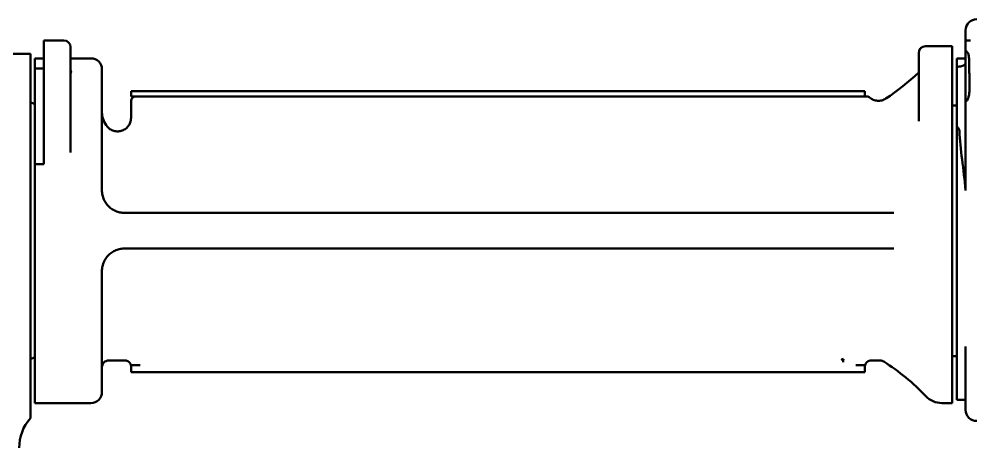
# Model space of a CAD drawing. Header units: millimetres. Extents: x 0 to 8400, y 0 to 5940.
# Drawn here: x 4037.3 to 4465.3, y 4559.3 to 4750.8 of the extents above; entities that cross this region are included whole.
import ezdxf

# ---------------------------------------------------------------- set-up
doc = ezdxf.new("R2010")
doc.units = ezdxf.units.MM
doc.header["$LTSCALE"] = 20
doc.layers.add('可見 (ISO)', color=7, linetype='Continuous', lineweight=50)

msp = doc.modelspace()

# ---------------------------------------------------------------- linework, layer by layer
at = {"layer": '可見 (ISO)'}
for p, q in [((4460.28, 4745.84), (4460.28, 4741.34)), ((4048.28, 4741.34), (4048.28, 4736.34)), ((4048.28, 4741.34), (4057.28, 4741.34)), ((4060.28, 4738.34), (4060.28, 4736.34)), ((4454.28, 4738.72), (4442.28, 4738.72)), ((4454.28, 4738.72), (4454.28, 4730.02)), ((4460.28, 4736.74), (4460.28, 4741.34)), ((4460.28, 4741.34), (4462.43, 4741.34)), ((4042.28, 4735.34), (4028.28, 4735.34)), ((4042.28, 4711.65), (4042.28, 4735.34)), ((4048.28, 4713.22), (4048.28, 4736.34)), ((4060.28, 4713.22), (4060.28, 4736.34)), ((4439.28, 4729.63), (4439.28, 4735.72)), ((4460.28, 4733.34), (4460.28, 4736.74)), ((4044.28, 4728.73), (4044.28, 4733.34)), ((4048.28, 4733.34), (4044.28, 4733.34)), ((4069.28, 4733.34), (4060.28, 4733.34)), ((4439.28, 4729.63), (4439.28, 4711.44)), ((4454.28, 4714.31), (4454.28, 4730.02)), ((4456.28, 4733.34), (4456.28, 4730.37)), ((4460.28, 4733.34), (4456.28, 4733.34)), ((4456.28, 4729.49), (4456.28, 4730.37)), ((4456.28, 4729.49), (4456.28, 4702.88)), ((4460.28, 4729.13), (4460.28, 4733.34)), ((4461.78, 4730.12), (4461.78, 4733.34)), ((4048.28, 4728.73), (4044.28, 4728.73)), ((4044.28, 4728.73), (4044.28, 4686.06)), ((4074.28, 4728.34), (4074.28, 4674.34)), ((4460.28, 4726.71), (4460.28, 4729.13)), ((4460.28, 4716.91), (4460.28, 4726.71)), ((4462, 4723.94), (4462, 4719.34)), ((4087.28, 4718.64), (4125.28, 4718.64)), ((4087.28, 4716.34), (4087.28, 4718.64)), ((4377.28, 4718.64), (4125.28, 4718.64)), ((4377.28, 4718.64), (4415.28, 4718.64)), ((4415.28, 4716.34), (4415.28, 4718.64)), ((4460.28, 4714.34), (4460.28, 4716.91)), ((4044.28, 4712.81), (4042.28, 4713.74)), ((4048.28, 4713.22), (4048.28, 4709.59)), ((4060.28, 4713.22), (4060.28, 4710.68)), ((4125.28, 4716.34), (4087.28, 4716.34)), ((4087.28, 4714.34), (4087.28, 4706.69)), ((4125.28, 4716.34), (4377.28, 4716.34)), ((4414.88, 4716.34), (4377.28, 4716.34)), ((4414.88, 4716.34), (4416.04, 4716.34)), ((4417.35, 4715.85), (4417.35, 4715.85)), ((4454.28, 4708.8), (4454.28, 4714.31)), ((4456.28, 4712.34), (4454.28, 4712.34)), ((4460.28, 4706.05), (4460.28, 4714.34)), ((4460.28, 4714.34), (4460.69, 4714.34)), ((4042.28, 4711.65), (4042.28, 4710.32)), ((4042.28, 4710.32), (4042.28, 4595)), ((4048.28, 4709.59), (4048.28, 4686.77)), ((4060.28, 4691.26), (4060.28, 4710.68)), ((4454.28, 4708.8), (4454.28, 4579.34)), ((4460.28, 4705.55), (4460.28, 4706.05)), ((4460.28, 4674.32), (4460.28, 4705.55)), ((4456.28, 4700.02), (4456.28, 4702.88)), ((4456.28, 4656.34), (4456.28, 4700.02)), ((4048.28, 4686.06), (4048.28, 4686.77)), ((4044.28, 4680.07), (4044.28, 4686.06)), ((4044.28, 4686.06), (4048.28, 4686.06)), ((4044.28, 4579.34), (4044.28, 4680.07)), ((4428.18, 4664.34), (4084.28, 4664.34)), ((4456.28, 4609.43), (4456.28, 4656.34)), ((4084.28, 4648.34), (4428.18, 4648.34)), ((4074.28, 4638.34), (4074.28, 4584.34)), ((4456.28, 4609.43), (4456.28, 4580.84)), ((4074.28, 4601.64), (4074.28, 4601.64)), ((4074.28, 4601.64), (4074.28, 4601.64)), ((4460.28, 4604.68), (4460.28, 4576.34)), ((4044.28, 4599.87), (4042.28, 4598.94)), ((4084.8, 4598.34), (4077.28, 4598.34)), ((4405.53, 4597.65), (4405.53, 4597.65)), ((4405.62, 4599.05), (4405.62, 4599.05)), ((4417.76, 4598.34), (4417.76, 4598.34)), ((4417.76, 4598.34), (4422.09, 4598.34)), ((4456.28, 4600.34), (4454.28, 4600.34)), ((4042.28, 4588.81), (4042.28, 4595)), ((4087.4, 4596.34), (4087.19, 4596.34)), ((4087.28, 4593.14), (4087.28, 4596.34)), ((4087.28, 4593.14), (4119.28, 4593.14)), ((4091.31, 4596.34), (4087.4, 4596.34)), ((4119.28, 4593.14), (4383.28, 4593.14)), ((4415.28, 4593.14), (4383.28, 4593.14)), ((4414.95, 4596.34), (4411.25, 4596.34)), ((4414.95, 4596.34), (4414.95, 4596.34)), ((4415.37, 4596.34), (4414.95, 4596.34)), ((4415.28, 4593.14), (4415.28, 4596.34)), ((4042.28, 4573.21), (4042.28, 4588.81)), ((4456.28, 4580.84), (4460.28, 4580.84)), ((4069.28, 4579.34), (4044.28, 4579.34)), ((4454.28, 4579.34), (4449.69, 4579.34)), ((4042.28, 4573.21), (4042.28, 4572.57))]:
    msp.add_line(p, q, dxfattribs=at)
for centre, radius, start, end in [((4465.28, 4745.84), 5, 90, 180), ((4057.28, 4738.34), 3, 0, 90), ((4442.28, 4735.72), 3, 90, 180), ((4069.28, 4728.34), 5, 360, 90), ((4370, 4799.16), 100, 303.061, 313.8522), ((4089.28, 4714.34), 2, 90, 180), ((4084.28, 4709.34), 10, 180, 221.4013), ((4077.28, 4595.34), 3, 89.9997, 180), ((4422.09, 4595.34), 3, 57.5161, 90.0026), ((4370, 4513.51), 100, 43.5761, 57.5175), ((4069.28, 4584.34), 5, 270, 0), ((4449.69, 4589.34), 10, 223.5763, 269.9999), ((4465.28, 4576.34), 5, 180, 270), ((4057.28, 4559.34), 20, 138.5904, 180)]:
    msp.add_arc(centre, radius, start, end, dxfattribs=at)
for centre, major_axis, ratio, start_param, end_param in [((4063.28, 4728.31), (-3, 0), 0.899585, 6.283171, 6.283209), ((4436.29, 4726.53), (2.99, 0), 0.974867, 0.000433, 0.000438), ((4436.32, 4705.3), (2.96, 0.04), 0.680363, 6.273515, 6.27352), ((4084.58, 4595.35), (0.68, 2.92), 0.990961, 0.059715, 0.059725), ((4419.68, 4588.6), (12.1, -14.34), 0.512094, 3.572071, 3.687047)]:
    msp.add_ellipse(centre, major_axis=major_axis, ratio=ratio, start_param=start_param, end_param=end_param, dxfattribs=at)
for points, knots in [([(4461.78, 4733.34), (4461.78, 4733.84), (4461.73, 4734.37), (4461.47, 4735.34), (4461.26, 4735.78), (4460.86, 4736.27), (4460.71, 4736.42), (4460.46, 4736.62), (4460.37, 4736.68), (4460.28, 4736.74)], [0, 0, 0, 0, 0.1492339, 0.1492339, 0.2984679, 0.2984679, 0.3636845, 0.3636845, 0.3971851, 0.3971851, 0.3971851, 0.3971851]), ([(4459.84, 4730.52), (4459.69, 4730.39), (4459.49, 4730.27), (4459, 4730.04), (4458.71, 4729.94), (4458.08, 4729.77), (4457.74, 4729.7), (4457.03, 4729.58), (4456.66, 4729.53), (4456.28, 4729.49)], [0.000001, 0.000001, 0.000001, 0.000001, 0.1128271, 0.1128271, 0.2300068, 0.2300068, 0.3429728, 0.3429728, 0.4598751, 0.4598751, 0.4598751, 0.4598751]), ([(4460.28, 4730.9), (4460.2, 4730.84), (4460.13, 4730.78), (4459.98, 4730.65), (4459.91, 4730.59), (4459.84, 4730.52)], [0.000001, 0.000001, 0.000001, 0.000001, 0.055726, 0.055726, 0.1114509, 0.1114509, 0.1114509, 0.1114509]), ([(4461.78, 4730.12), (4461.78, 4729.68), (4461.79, 4729.26), (4461.82, 4728.22), (4461.85, 4727.68), (4461.91, 4726.55), (4461.94, 4726.05), (4461.98, 4725.01), (4462, 4724.48), (4462, 4723.94)], [0.000001, 0.000001, 0.000001, 0.000001, 0.1304692, 0.1304692, 0.3103235, 0.3103235, 0.452917, 0.452917, 0.6074483, 0.6074483, 0.6074483, 0.6074483]), ([(4060.28, 4728.31), (4060.28, 4728.15), (4060.3, 4727.99), (4060.38, 4727.69), (4060.43, 4727.56), (4060.54, 4727.36), (4060.6, 4727.28), (4060.68, 4727.18), (4060.71, 4727.15), (4060.75, 4727.12), (4060.75, 4727.11), (4060.75, 4727.11)], [0, 0, 0, 0, 0.077302, 0.077302, 0.1503301, 0.1503301, 0.2141842, 0.2141842, 0.2635923, 0.2635923, 0.3005726, 0.3005726, 0.3005726, 0.3005726]), ([(4462, 4719.34), (4462, 4718.71), (4461.95, 4718.04), (4461.78, 4716.82), (4461.65, 4716.26), (4461.39, 4715.37), (4461.24, 4714.99), (4460.97, 4714.51), (4460.85, 4714.39), (4460.76, 4714.35)], [-1.5209379, -1.5209379, -1.5209379, -1.5209379, -1.3320592, -1.3320592, -1.1431804, -1.1431804, -0.9494238, -0.9494238, -0.7886804, -0.7886804, -0.7886804, -0.7886804]), ([(4416.04, 4716.34), (4416.08, 4716.34), (4416.13, 4716.34), (4416.39, 4716.32), (4416.6, 4716.27), (4417, 4716.11), (4417.19, 4715.99), (4417.35, 4715.85)], [0, 0, 0, 0, 0.0137821, 0.0137821, 0.0774688, 0.0774688, 0.1423214, 0.1423214, 0.1423214, 0.1423214]), ([(4417.35, 4715.85), (4417.84, 4715.43), (4418.41, 4715.08), (4419.6, 4714.59), (4420.23, 4714.44), (4421.5, 4714.35), (4422.15, 4714.41), (4423.4, 4714.73), (4424.01, 4715), (4424.55, 4715.36)], [0, 0, 0, 0, 0.1945568, 0.1945568, 0.3856175, 0.3856175, 0.5768037, 0.5768037, 0.7714005, 0.7714005, 0.7714005, 0.7714005]), ([(4439.28, 4711.44), (4439.28, 4711.01), (4439.28, 4710.56), (4439.28, 4709.87), (4439.28, 4709.64), (4439.28, 4709.33), (4439.28, 4709.26), (4439.28, 4709.19)], [0, 0, 0, 0, 0.25, 0.25, 0.375, 0.375, 0.4116366, 0.4116366, 0.4116366, 0.4116366]), ([(4439.28, 4708.64), (4439.28, 4708.42), (4439.28, 4708.18), (4439.28, 4707.74), (4439.28, 4707.54), (4439.28, 4707.34)], [0.5058629, 0.5058629, 0.5058629, 0.5058629, 0.625, 0.625, 0.7131284, 0.7131284, 0.7131284, 0.7131284]), ([(4076.78, 4702.72), (4077.21, 4702.24), (4077.72, 4701.82), (4078.84, 4701.18), (4079.45, 4700.94), (4080.7, 4700.69), (4081.35, 4700.66), (4082.61, 4700.81), (4083.24, 4700.99), (4084.4, 4701.53), (4084.94, 4701.9), (4085.86, 4702.77), (4086.26, 4703.29), (4086.87, 4704.41), (4087.08, 4705.03), (4087.25, 4706), (4087.28, 4706.35), (4087.28, 4706.69)], [0, 0, 0, 0, 0.19446, 0.19446, 0.385524, 0.385524, 0.57671, 0.57671, 0.767892, 0.767892, 0.959073, 0.959073, 1.150255, 1.150255, 1.341437, 1.341437, 1.445416, 1.445416, 1.445416, 1.445416]), ([(4456.28, 4702.88), (4456.46, 4702.76), (4456.62, 4702.63), (4456.76, 4702.48), (4456.91, 4702.32), (4457.05, 4702.14), (4457.15, 4701.96), (4457.25, 4701.79), (4457.33, 4701.62), (4457.39, 4701.44), (4457.45, 4701.24), (4457.48, 4701.03), (4457.49, 4700.83)], [0.000001, 0.000001, 0.000001, 0.000001, 0.0696509, 0.0696509, 0.0696509, 0.1441975, 0.1441975, 0.1441975, 0.2121643, 0.2121643, 0.2121643, 0.2866639, 0.2866639, 0.2866639, 0.2866639]), ([(4457.49, 4700.83), (4457.67, 4696.81), (4458.15, 4692.55), (4459.23, 4683.68), (4459.82, 4679.06), (4460.28, 4674.32)], [0.000001, 0.000001, 0.000001, 0.000001, 1.45148, 1.45148, 2.902991, 2.902991, 2.902991, 2.902991]), ([(4084.28, 4664.34), (4083.96, 4664.34), (4083.31, 4664.37), (4082.32, 4664.52), (4081.32, 4664.77), (4080.34, 4665.13), (4079.4, 4665.59), (4078.51, 4666.15), (4077.68, 4666.8), (4076.92, 4667.54), (4076.24, 4668.36), (4075.64, 4669.26), (4075.15, 4670.22), (4074.75, 4671.23), (4074.47, 4672.29), (4074.31, 4673.33), (4074.28, 4674.02), (4074.28, 4674.34)], [0, 0, 0, 0, 0.058838, 0.122402, 0.186746, 0.251672, 0.317034, 0.382789, 0.449074, 0.51606, 0.583833, 0.652403, 0.721714, 0.791974, 0.863371, 0.935472, 1, 1, 1, 1]), ([(4074.28, 4638.34), (4074.28, 4638.68), (4074.32, 4639.39), (4074.49, 4640.47), (4074.78, 4641.54), (4075.19, 4642.56), (4075.71, 4643.53), (4076.32, 4644.43), (4077.02, 4645.25), (4077.81, 4645.99), (4078.65, 4646.63), (4079.56, 4647.18), (4080.51, 4647.62), (4081.5, 4647.97), (4082.52, 4648.2), (4083.45, 4648.32), (4084.04, 4648.34), (4084.28, 4648.34)], [0, 0, 0, 0, 0.067427, 0.142206, 0.214262, 0.285655, 0.355862, 0.425139, 0.493655, 0.561347, 0.628244, 0.694456, 0.760165, 0.825487, 0.890357, 0.954573, 1, 1, 1, 1]), ([(4087.19, 4596.34), (4087.09, 4596.71), (4086.89, 4597.09), (4086.4, 4597.68), (4086.11, 4597.9), (4085.58, 4598.19), (4085.34, 4598.26), (4085.14, 4598.3), (4085.11, 4598.31), (4085.09, 4598.31)], [0, 0, 0, 0, 0.1650022, 0.1650022, 0.318849, 0.318849, 0.4684308, 0.4684308, 0.4920558, 0.4920558, 0.4920558, 0.4920558]), ([(4404.71, 4598.74), (4404.71, 4598.74), (4404.72, 4598.74), (4404.73, 4598.74), (4404.73, 4598.74), (4404.74, 4598.74), (4404.74, 4598.74), (4404.75, 4598.74), (4404.76, 4598.74), (4404.76, 4598.75), (4404.77, 4598.75), (4404.79, 4598.75), (4404.81, 4598.76), (4404.82, 4598.76), (4404.83, 4598.77), (4404.83, 4598.77), (4404.85, 4598.78), (4404.88, 4598.79), (4404.92, 4598.8), (4404.94, 4598.81), (4404.98, 4598.82), (4404.99, 4598.83), (4405, 4598.83), (4405, 4598.83), (4405.21, 4598.91), (4405.41, 4598.98), (4405.62, 4599.05)], [0, 0, 0, 0, 0.03125, 0.03125, 0.0625, 0.0625, 0.09375, 0.109375, 0.109375, 0.125, 0.125, 0.1875, 0.21875, 0.234375, 0.234375, 0.25, 0.25, 0.375, 0.375, 0.4375, 0.46875, 0.484375, 0.484375, 0.5, 0.5, 0.9999415, 0.9999415, 0.9999415, 0.9999415]), ([(4417.76, 4598.34), (4417.71, 4598.34), (4417.63, 4598.34), (4417.4, 4598.3), (4417.27, 4598.27), (4416.87, 4598.14), (4416.56, 4597.99), (4416.02, 4597.54), (4415.79, 4597.26), (4415.51, 4596.76), (4415.43, 4596.55), (4415.37, 4596.34)], [0, 0, 0, 0, 0.1291993, 0.1291993, 0.2347447, 0.2347447, 0.3972052, 0.3972052, 0.5420223, 0.5420223, 0.6333376, 0.6333376, 0.6333376, 0.6333376])]:
    msp.add_open_spline(points, degree=3, knots=knots, dxfattribs=at)
for points in [[(4439.27, 4726.44), (4439.27, 4726.44), (4439.28, 4726.47), (4439.28, 4726.53)], [(4460.69, 4714.34), (4460.71, 4714.34), (4460.74, 4714.34), (4460.76, 4714.35)], [(4439.28, 4708.64), (4439.28, 4708.83), (4439.28, 4709.01), (4439.28, 4709.19)], [(4087.28, 4706.69), (4087.28, 4706.69), (4087.28, 4706.69), (4087.28, 4706.69)], [(4439.28, 4705.33), (4439.28, 4705.99), (4439.28, 4706.66), (4439.28, 4707.34)], [(4085.09, 4598.31), (4084.94, 4598.34), (4084.85, 4598.34), (4084.8, 4598.34)]]:
    msp.add_open_spline(points, degree=3, dxfattribs=at)

doc.saveas('drawing.dxf')
